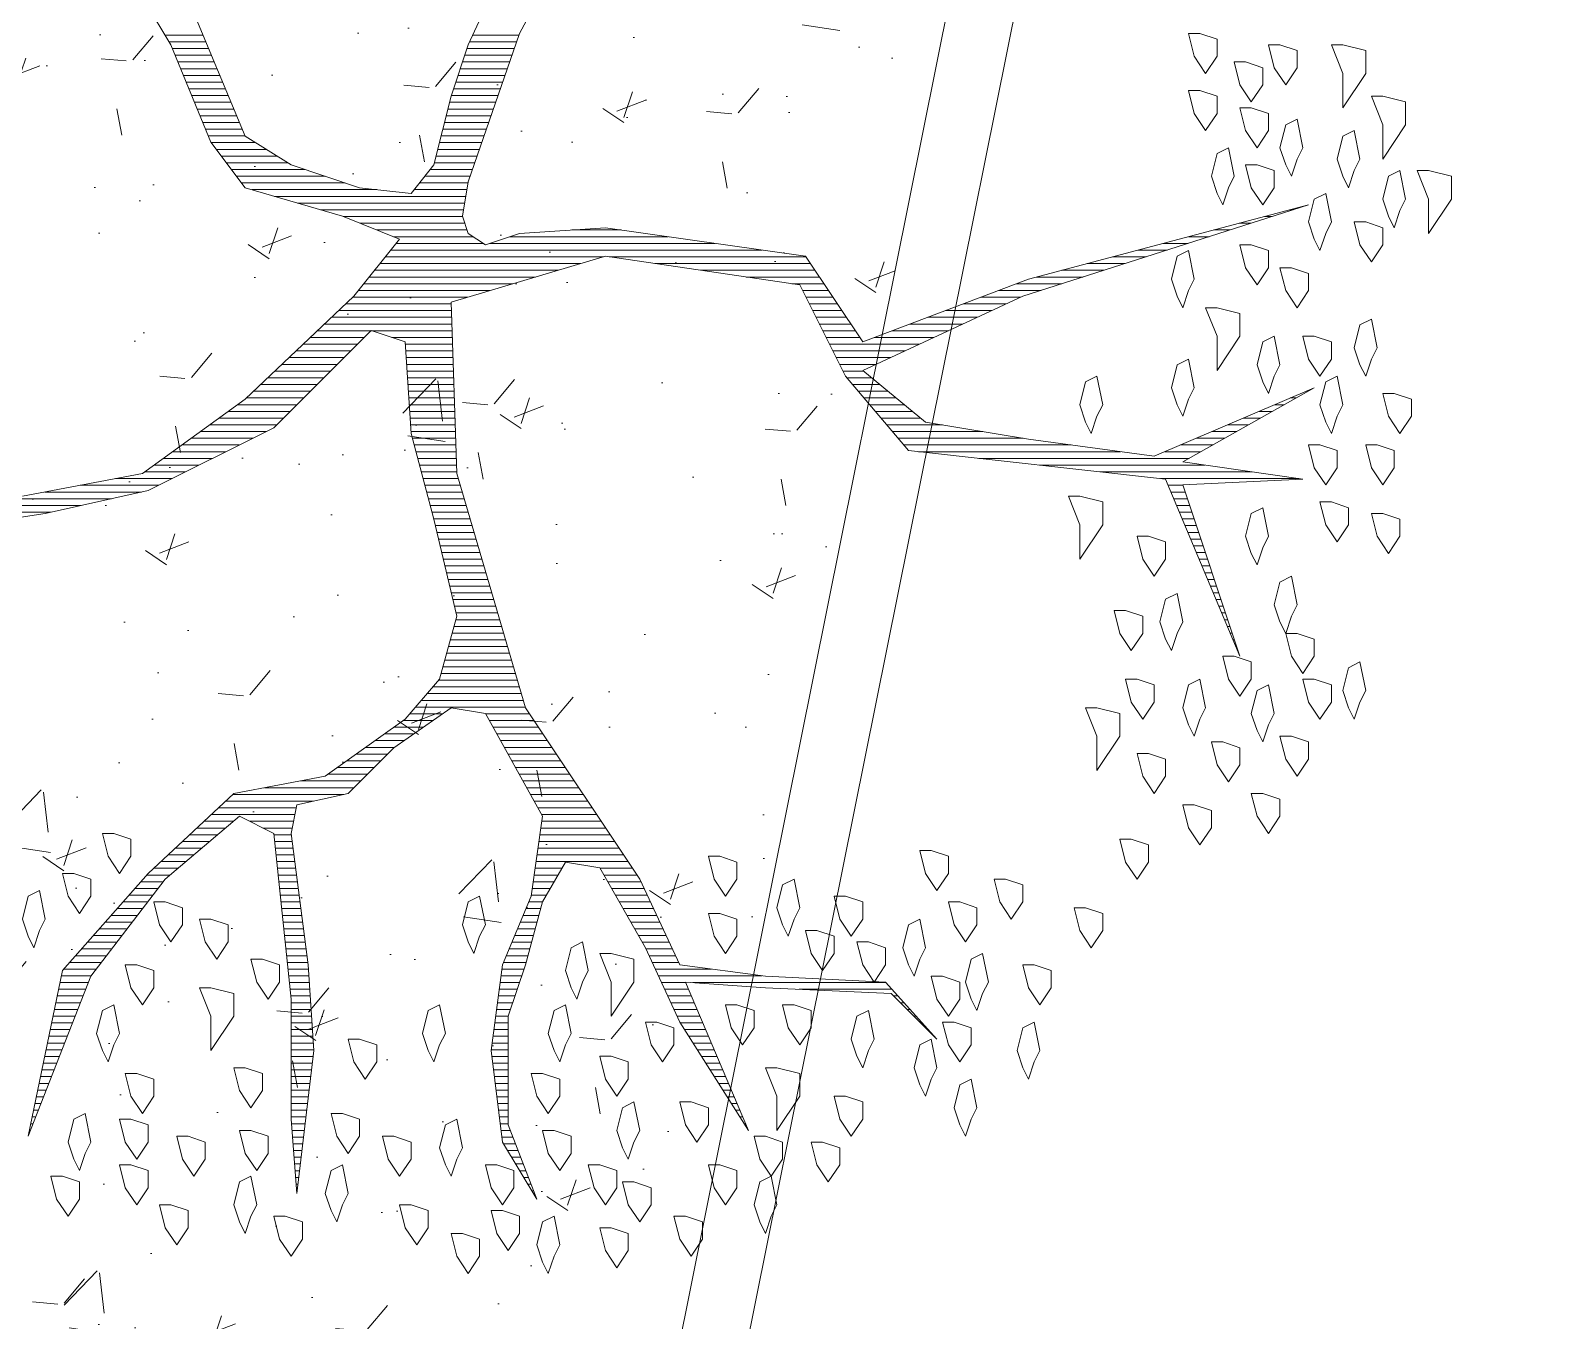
# Model space of a CAD drawing. Header units: metres. Extents: x 12093 to 20303, y 514 to 1412.
# Drawn here: x 19833.827 to 19836.583, y 707.633 to 709.962 of the extents above; entities that cross this region are included whole.
import ezdxf

# ---------------------------------------------------------------- set-up
doc = ezdxf.new("R2010")
doc.units = ezdxf.units.M
doc.layers.get('0').update_dxf_attribs({"lineweight": 13})
for name, color, linetype, lineweight in [('0-JARDI', 72, 'Continuous', 13), ('ARBOLES', 52, 'Continuous', 13), ('grass', 64, 'Continuous', 13), ('MANZANAS-ORIGINALES', 147, 'Continuous', 9)]:
    doc.layers.add(name, color=color, linetype=linetype, lineweight=lineweight)

# ---------------------------------------------------------------- blocks, each defined once
blk = doc.blocks.new('*X6')
at = {"color": 0}
for p, q in [((17.5775, 17.92), (17.578, 17.92)), ((17.5814, 17.91), (17.584, 17.91)), ((17.9333, 17.91), (17.9341, 17.91)), ((17.5852, 17.9), (17.59, 17.9)), ((17.5891, 17.89), (17.596, 17.89)), ((17.5929, 17.88), (17.602, 17.88)), ((17.9297, 17.88), (17.9364, 17.88)), ((17.9309, 17.89), (17.9356, 17.89)), ((17.9321, 17.9), (17.9348, 17.9)), ((17.5967, 17.87), (17.608, 17.87)), ((17.6006, 17.86), (17.614, 17.86)), ((17.9273, 17.86), (17.9379, 17.86)), ((17.9285, 17.87), (17.9371, 17.87)), ((17.6044, 17.85), (17.62, 17.85)), ((17.6083, 17.84), (17.626, 17.84)), ((17.9249, 17.84), (17.9395, 17.84)), ((17.9261, 17.85), (17.9387, 17.85)), ((17.2621, 17.82), (17.2622, 17.82)), ((17.2663, 17.81), (17.2685, 17.81)), ((17.6121, 17.83), (17.6285, 17.83)), ((17.616, 17.82), (17.6298, 17.82)), ((17.6191, 17.81), (17.631, 17.81)), ((17.9213, 17.81), (17.9418, 17.81)), ((17.9225, 17.82), (17.941, 17.82)), ((17.9237, 17.83), (17.9402, 17.83)), ((18.3261, 17.81), (18.3296, 17.81)), ((17.2706, 17.8), (17.2748, 17.8)), ((17.2748, 17.79), (17.2811, 17.79)), ((17.6191, 17.8), (17.6323, 17.8)), ((17.6191, 17.79), (17.6335, 17.79)), ((17.9189, 17.79), (17.9423, 17.79)), ((17.9201, 17.8), (17.9423, 17.8)), ((18.3182, 17.79), (18.3254, 17.79)), ((18.3221, 17.8), (18.3275, 17.8)), ((17.279, 17.78), (17.2874, 17.78)), ((17.2832, 17.77), (17.2937, 17.77)), ((17.6191, 17.78), (17.6348, 17.78)), ((17.6191, 17.77), (17.636, 17.77)), ((17.9165, 17.77), (17.9423, 17.77)), ((17.9177, 17.78), (17.9423, 17.78)), ((18.3104, 17.77), (18.3213, 17.77)), ((18.3143, 17.78), (18.3234, 17.78)), ((17.2875, 17.76), (17.3001, 17.76)), ((17.2917, 17.75), (17.3064, 17.75)), ((17.6191, 17.76), (17.6373, 17.76)), ((17.6191, 17.75), (17.6385, 17.75)), ((17.9141, 17.75), (17.9423, 17.75)), ((17.9153, 17.76), (17.9423, 17.76)), ((18.3025, 17.75), (18.3171, 17.75)), ((18.3064, 17.76), (18.3192, 17.76)), ((17.2959, 17.74), (17.3127, 17.74)), ((17.3002, 17.73), (17.319, 17.73)), ((17.3044, 17.72), (17.3253, 17.72)), ((17.6191, 17.74), (17.6398, 17.74)), ((17.6191, 17.73), (17.641, 17.73)), ((17.6191, 17.72), (17.6423, 17.72)), ((17.9105, 17.72), (17.9423, 17.72)), ((17.9117, 17.73), (17.9423, 17.73)), ((17.9129, 17.74), (17.9423, 17.74)), ((18.2907, 17.72), (18.3109, 17.72)), ((18.2946, 17.73), (18.313, 17.73)), ((18.2986, 17.74), (18.3151, 17.74)), ((17.3086, 17.71), (17.3316, 17.71)), ((17.3129, 17.7), (17.3379, 17.7)), ((17.6191, 17.71), (17.6435, 17.71)), ((17.6191, 17.7), (17.6445, 17.7)), ((17.9083, 17.7), (17.9423, 17.7)), ((17.9093, 17.71), (17.9423, 17.71)), ((18.2829, 17.7), (18.3068, 17.7)), ((18.2868, 17.71), (18.3089, 17.71)), ((16.9852, 17.68), (16.9856, 17.68)), ((17.3171, 17.69), (17.3443, 17.69)), ((17.3213, 17.68), (17.3506, 17.68)), ((17.6191, 17.69), (17.6431, 17.69)), ((17.6191, 17.68), (17.6418, 17.68)), ((17.909, 17.69), (17.9423, 17.69)), ((17.9097, 17.68), (17.9423, 17.68)), ((18.275, 17.68), (18.3027, 17.68)), ((18.2789, 17.69), (18.3047, 17.69)), ((16.9942, 17.67), (16.9956, 17.67)), ((17.0032, 17.66), (17.0056, 17.66)), ((17.3256, 17.67), (17.3569, 17.67)), ((17.3298, 17.66), (17.3632, 17.66)), ((17.6191, 17.67), (17.6405, 17.67)), ((17.6191, 17.66), (17.6391, 17.66)), ((17.9103, 17.67), (17.9423, 17.67)), ((17.911, 17.66), (17.9423, 17.66)), ((18.2671, 17.66), (18.2985, 17.66)), ((18.2711, 17.67), (18.3006, 17.67)), ((17.0122, 17.65), (17.0156, 17.65)), ((17.0212, 17.64), (17.0256, 17.64)), ((17.0302, 17.63), (17.0356, 17.63)), ((17.334, 17.65), (17.368, 17.65)), ((17.3382, 17.64), (17.3727, 17.64)), ((17.3425, 17.63), (17.3773, 17.63)), ((17.6124, 17.63), (17.6351, 17.63)), ((17.6157, 17.64), (17.6365, 17.64)), ((17.619, 17.65), (17.6378, 17.65)), ((17.9117, 17.65), (17.9423, 17.65)), ((17.9123, 17.64), (17.9423, 17.64)), ((17.913, 17.63), (17.9423, 17.63)), ((18.2554, 17.63), (18.2923, 17.63)), ((18.2593, 17.64), (18.2944, 17.64)), ((18.2632, 17.65), (18.2965, 17.65)), ((17.0392, 17.62), (17.0456, 17.62)), ((17.0482, 17.61), (17.1861, 17.61)), ((17.3467, 17.62), (17.3819, 17.62)), ((17.3509, 17.61), (17.3865, 17.61)), ((17.6057, 17.61), (17.6325, 17.61)), ((17.6091, 17.62), (17.6338, 17.62)), ((17.9137, 17.62), (17.9428, 17.62)), ((17.9143, 17.61), (17.9438, 17.61)), ((18.2475, 17.61), (18.2882, 17.61)), ((18.2514, 17.62), (18.2903, 17.62)), ((17.0572, 17.6), (17.3444, 17.6)), ((17.2417, 17.59), (17.3957, 17.59)), ((17.3552, 17.6), (17.3911, 17.6)), ((17.5991, 17.59), (17.6298, 17.59)), ((17.6024, 17.6), (17.6311, 17.6)), ((17.915, 17.6), (17.9448, 17.6)), ((17.9157, 17.59), (17.9459, 17.59)), ((18.2394, 17.59), (18.284, 17.59)), ((18.2436, 17.6), (18.2861, 17.6)), ((17.3167, 17.58), (17.4003, 17.58)), ((17.3657, 17.57), (17.405, 17.57)), ((17.3704, 17.56), (17.4096, 17.56)), ((17.5899, 17.56), (17.6219, 17.56)), ((17.5926, 17.57), (17.6261, 17.57)), ((17.5957, 17.58), (17.6285, 17.58)), ((17.9163, 17.58), (17.9469, 17.58)), ((17.9172, 17.57), (17.9479, 17.57)), ((17.9186, 17.56), (17.949, 17.56)), ((18.2164, 17.56), (18.2628, 17.56)), ((18.2241, 17.57), (18.2717, 17.57)), ((18.2317, 17.58), (18.2805, 17.58)), ((17.3751, 17.55), (17.4142, 17.55)), ((17.3797, 17.54), (17.4197, 17.54)), ((17.5844, 17.54), (17.6136, 17.54)), ((17.5872, 17.55), (17.6178, 17.55)), ((17.9199, 17.55), (17.95, 17.55)), ((17.9212, 17.54), (17.951, 17.54)), ((18.2011, 17.54), (18.2452, 17.54)), ((18.2088, 17.55), (18.254, 17.55)), ((17.3844, 17.53), (17.4254, 17.53)), ((17.3891, 17.52), (17.4311, 17.52)), ((17.579, 17.52), (17.6053, 17.52)), ((17.5817, 17.53), (17.6094, 17.53)), ((17.9225, 17.53), (17.9521, 17.53)), ((17.9238, 17.52), (17.9531, 17.52)), ((18.1858, 17.52), (18.2276, 17.52)), ((18.1935, 17.53), (18.2364, 17.53)), ((17.3937, 17.51), (17.4369, 17.51)), ((17.3984, 17.5), (17.4426, 17.5)), ((17.5735, 17.5), (17.5969, 17.5)), ((17.5762, 17.51), (17.6011, 17.51)), ((17.9251, 17.51), (17.9541, 17.51)), ((17.9264, 17.5), (17.9552, 17.5)), ((18.1706, 17.5), (18.2099, 17.5)), ((18.1782, 17.51), (18.2187, 17.51)), ((17.4031, 17.49), (17.4483, 17.49)), ((17.4077, 17.48), (17.454, 17.48)), ((17.4124, 17.47), (17.4597, 17.47)), ((17.5623, 17.47), (17.5849, 17.47)), ((17.568, 17.48), (17.5886, 17.48)), ((17.5708, 17.49), (17.5928, 17.49)), ((17.9277, 17.49), (17.9562, 17.49)), ((17.929, 17.48), (17.9572, 17.48)), ((17.9303, 17.47), (17.9583, 17.47)), ((18.1476, 17.47), (18.1834, 17.47)), ((18.1553, 17.48), (18.1923, 17.48)), ((18.1629, 17.49), (18.2011, 17.49)), ((17.4171, 17.46), (17.4654, 17.46)), ((17.4217, 17.45), (17.4711, 17.45)), ((17.5509, 17.45), (17.582, 17.45)), ((17.5566, 17.46), (17.5834, 17.46)), ((17.9316, 17.46), (17.9593, 17.46)), ((17.9329, 17.45), (17.9604, 17.45)), ((18.1323, 17.45), (18.1658, 17.45)), ((18.14, 17.46), (18.1746, 17.46)), ((17.4276, 17.44), (17.4769, 17.44)), ((17.4343, 17.43), (17.4826, 17.43)), ((17.5394, 17.43), (17.5792, 17.43)), ((17.5452, 17.44), (17.5806, 17.44)), ((17.9342, 17.44), (17.9614, 17.44)), ((17.9355, 17.43), (17.9624, 17.43)), ((18.1103, 17.43), (18.1467, 17.43)), ((18.1221, 17.44), (18.157, 17.44)), ((17.441, 17.42), (17.5777, 17.42)), ((17.4476, 17.41), (17.5763, 17.41)), ((17.9368, 17.42), (17.9635, 17.42)), ((17.9381, 17.41), (17.9645, 17.41)), ((18.0867, 17.41), (18.1253, 17.41)), ((18.0985, 17.42), (18.136, 17.42)), ((17.4543, 17.4), (17.5749, 17.4)), ((17.461, 17.39), (17.5734, 17.39)), ((17.4676, 17.38), (17.572, 17.38)), ((17.9394, 17.4), (17.9655, 17.4)), ((17.9407, 17.39), (17.9666, 17.39)), ((17.942, 17.38), (17.9676, 17.38)), ((18.0512, 17.38), (18.0931, 17.38)), ((18.063, 17.39), (18.1038, 17.39)), ((18.0748, 17.4), (18.1146, 17.4)), ((17.4743, 17.37), (17.5706, 17.37)), ((17.481, 17.36), (17.5692, 17.36)), ((17.9387, 17.36), (18.004, 17.36)), ((17.9407, 17.37), (17.984, 17.37)), ((18.0276, 17.36), (18.0717, 17.36)), ((18.0394, 17.37), (18.0824, 17.37)), ((17.4876, 17.35), (17.5695, 17.35)), ((17.4943, 17.34), (17.5751, 17.34)), ((17.9347, 17.34), (18.0503, 17.34)), ((17.9367, 17.35), (18.061, 17.35)), ((17.501, 17.33), (17.5807, 17.33)), ((17.5076, 17.32), (17.5862, 17.32)), ((17.5143, 17.31), (17.5918, 17.31)), ((17.8487, 17.31), (17.9816, 17.31)), ((17.8637, 17.32), (18.0288, 17.32)), ((17.9087, 17.33), (18.0396, 17.33)), ((17.521, 17.3), (17.5973, 17.3)), ((17.5276, 17.29), (17.6029, 17.29)), ((17.8287, 17.29), (17.887, 17.29)), ((17.8387, 17.3), (17.9283, 17.3)), ((17.5343, 17.28), (17.6084, 17.28)), ((17.541, 17.27), (17.614, 17.27)), ((17.8087, 17.27), (17.859, 17.27)), ((17.8187, 17.28), (17.873, 17.28)), ((17.5476, 17.26), (17.6195, 17.26)), ((17.5543, 17.25), (17.6251, 17.25)), ((17.7884, 17.25), (17.831, 17.25)), ((17.7987, 17.26), (17.845, 17.26)), ((17.561, 17.24), (17.6307, 17.24)), ((17.5676, 17.23), (17.6362, 17.23)), ((17.5743, 17.22), (17.6418, 17.22)), ((17.7456, 17.22), (17.789, 17.22)), ((17.7599, 17.23), (17.803, 17.23)), ((17.7741, 17.24), (17.817, 17.24)), ((17.581, 17.21), (17.6473, 17.21)), ((17.5876, 17.2), (17.6529, 17.2)), ((17.717, 17.2), (17.7653, 17.2)), ((17.7313, 17.21), (17.775, 17.21)), ((17.5939, 17.19), (17.7568, 17.19)), ((17.5968, 17.18), (17.7482, 17.18)), ((17.5998, 17.17), (17.7396, 17.17)), ((17.6027, 17.16), (17.731, 17.16)), ((17.6056, 17.15), (17.7225, 17.15)), ((17.6085, 17.14), (17.7189, 17.14)), ((17.6115, 17.13), (17.7161, 17.13)), ((16.5321, 17.11), (16.5325, 17.11)), ((17.6144, 17.12), (17.7134, 17.12)), ((17.6173, 17.11), (17.7107, 17.11)), ((16.5355, 17.1), (16.5367, 17.1)), ((16.5388, 17.09), (16.5409, 17.09)), ((17.6203, 17.1), (17.7079, 17.1)), ((17.6232, 17.09), (17.7052, 17.09)), ((16.5421, 17.08), (16.5451, 17.08)), ((16.5454, 17.07), (16.5493, 17.07)), ((16.5488, 17.06), (16.5535, 17.06)), ((17.6261, 17.08), (17.7025, 17.08)), ((17.629, 17.07), (17.6998, 17.07)), ((17.632, 17.06), (17.697, 17.06)), ((16.5521, 17.05), (16.5577, 17.05)), ((16.5554, 17.04), (16.5619, 17.04)), ((17.6349, 17.05), (17.6968, 17.05)), ((17.6378, 17.04), (17.6992, 17.04)), ((16.5588, 17.03), (16.566, 17.03)), ((16.5621, 17.02), (16.5702, 17.02)), ((17.6407, 17.03), (17.7015, 17.03)), ((17.6437, 17.02), (17.7039, 17.02)), ((16.5654, 17.01), (16.5744, 17.01)), ((16.5688, 17), (16.5786, 17)), ((17.6466, 17.01), (17.7062, 17.01)), ((17.6495, 17), (17.7086, 17)), ((16.5721, 16.99), (16.5828, 16.99)), ((16.5754, 16.98), (16.587, 16.98)), ((16.5788, 16.97), (16.5912, 16.97)), ((17.6524, 16.99), (17.7109, 16.99)), ((17.6554, 16.98), (17.7133, 16.98)), ((17.6583, 16.97), (17.7156, 16.97)), ((16.5821, 16.96), (16.5954, 16.96)), ((16.5854, 16.95), (16.5996, 16.95)), ((17.6612, 16.96), (17.718, 16.96)), ((17.6642, 16.95), (17.7204, 16.95)), ((16.5888, 16.94), (16.6038, 16.94)), ((16.5921, 16.93), (16.608, 16.93)), ((17.6671, 16.94), (17.7227, 16.94)), ((17.67, 16.93), (17.7251, 16.93)), ((16.5954, 16.92), (16.6122, 16.92)), ((16.5988, 16.91), (16.6164, 16.91)), ((17.6729, 16.92), (17.7274, 16.92)), ((17.6759, 16.91), (17.7298, 16.91)), ((16.6021, 16.9), (16.6206, 16.9)), ((16.6054, 16.89), (16.6248, 16.89)), ((16.6088, 16.88), (16.629, 16.88)), ((17.6788, 16.9), (17.7324, 16.9)), ((17.6817, 16.89), (17.7351, 16.89)), ((17.6846, 16.88), (17.7378, 16.88)), ((18.2095, 16.88), (18.3542, 16.88)), ((18.2545, 16.89), (18.388, 16.89)), ((18.2995, 16.9), (18.4217, 16.9)), ((16.6121, 16.87), (16.6331, 16.87)), ((16.6154, 16.86), (16.6373, 16.86)), ((17.6876, 16.87), (17.7404, 16.87)), ((17.6905, 16.86), (17.7431, 16.86)), ((18.1392, 16.86), (18.2561, 16.86)), ((18.1645, 16.87), (18.3086, 16.87)), ((16.443, 16.85), (16.6488, 16.85)), ((16.513, 16.84), (16.7388, 16.84)), ((17.6934, 16.85), (17.7458, 16.85)), ((17.6957, 16.84), (17.7484, 16.84)), ((18.0992, 16.84), (18.1601, 16.84)), ((18.1192, 16.85), (18.2036, 16.85)), ((16.583, 16.83), (16.8288, 16.83)), ((16.5885, 16.81), (16.6422, 16.81)), ((16.6062, 16.82), (16.9188, 16.82)), ((16.7083, 16.81), (17.0088, 16.81)), ((17.6961, 16.83), (17.7511, 16.83)), ((17.6964, 16.82), (17.7538, 16.82)), ((17.6967, 16.81), (17.7564, 16.81)), ((18.0392, 16.81), (18.1186, 16.81)), ((18.0592, 16.82), (18.1324, 16.82)), ((18.0792, 16.83), (18.1463, 16.83)), ((16.5531, 16.79), (16.5956, 16.79)), ((16.5708, 16.8), (16.6189, 16.8)), ((16.7816, 16.8), (17.0309, 16.8)), ((16.8532, 16.79), (17.0394, 16.79)), ((17.6971, 16.8), (17.7591, 16.8)), ((17.6974, 16.79), (17.7618, 16.79)), ((17.9992, 16.79), (18.0909, 16.79)), ((18.0192, 16.8), (18.1047, 16.8)), ((16.5178, 16.77), (16.5489, 16.77)), ((16.5355, 16.78), (16.5722, 16.78)), ((16.9132, 16.78), (17.0478, 16.78)), ((16.9732, 16.77), (17.0563, 16.77)), ((17.6977, 16.78), (17.7639, 16.78)), ((17.6981, 16.77), (17.7645, 16.77)), ((17.9635, 16.77), (18.0632, 16.77)), ((17.9792, 16.78), (18.0771, 16.78)), ((16.4824, 16.75), (16.5022, 16.75)), ((16.5001, 16.76), (16.5256, 16.76)), ((17.0054, 16.76), (17.0647, 16.76)), ((17.0177, 16.75), (17.0732, 16.75)), ((17.6984, 16.76), (17.7651, 16.76)), ((17.6987, 16.75), (17.7657, 16.75)), ((17.9435, 16.75), (18.0355, 16.75)), ((17.9535, 16.76), (18.0494, 16.76)), ((16.4293, 16.72), (16.4322, 16.72)), ((16.447, 16.73), (16.4556, 16.73)), ((16.4647, 16.74), (16.4789, 16.74)), ((17.0299, 16.74), (17.0817, 16.74)), ((17.0421, 16.73), (17.0901, 16.73)), ((17.0543, 16.72), (17.0986, 16.72)), ((17.6991, 16.74), (17.7664, 16.74)), ((17.6994, 16.73), (17.767, 16.73)), ((17.6997, 16.72), (17.7676, 16.72)), ((17.9135, 16.72), (17.9979, 16.72)), ((17.9235, 16.73), (18.0084, 16.73)), ((17.9335, 16.74), (18.0217, 16.74)), ((17.0665, 16.71), (17.1071, 16.71)), ((17.0788, 16.7), (17.1155, 16.7)), ((17.7001, 16.71), (17.7682, 16.71)), ((17.7004, 16.7), (17.7689, 16.7)), ((17.8935, 16.7), (17.9768, 16.7)), ((17.9035, 16.71), (17.9873, 16.71)), ((17.0719, 16.68), (17.1263, 16.68)), ((17.091, 16.69), (17.1213, 16.69)), ((17.7007, 16.69), (17.7695, 16.69)), ((17.7011, 16.68), (17.7701, 16.68)), ((17.8735, 16.68), (17.9556, 16.68)), ((17.8835, 16.69), (17.9662, 16.69)), ((17.0288, 16.66), (17.1363, 16.66)), ((17.0504, 16.67), (17.1313, 16.67)), ((17.7014, 16.67), (17.7707, 16.67)), ((17.7017, 16.66), (17.7714, 16.66)), ((17.8535, 16.66), (17.9345, 16.66)), ((17.8635, 16.67), (17.9451, 16.67)), ((16.9642, 16.63), (17.0477, 16.63)), ((16.9858, 16.64), (17.0741, 16.64)), ((17.0073, 16.65), (17.1413, 16.65)), ((17.0964, 16.64), (17.1463, 16.64)), ((17.1031, 16.63), (17.1513, 16.63)), ((17.7021, 16.65), (17.772, 16.65)), ((17.7024, 16.64), (17.7924, 16.64)), ((17.7027, 16.63), (17.8224, 16.63)), ((17.8235, 16.63), (17.9029, 16.63)), ((17.8335, 16.64), (17.9134, 16.64)), ((17.8435, 16.65), (17.924, 16.65)), ((16.9211, 16.61), (16.995, 16.61)), ((16.9427, 16.62), (17.0214, 16.62)), ((17.1097, 16.62), (17.1563, 16.62)), ((17.1164, 16.61), (17.1613, 16.61)), ((17.7031, 16.62), (17.8923, 16.62)), ((17.7034, 16.61), (17.8818, 16.61)), ((16.8781, 16.59), (16.9423, 16.59)), ((16.8996, 16.6), (16.9686, 16.6)), ((17.1231, 16.6), (17.1663, 16.6)), ((17.1297, 16.59), (17.1713, 16.59)), ((17.7037, 16.6), (17.8712, 16.6)), ((17.7041, 16.59), (17.8606, 16.59)), ((16.7953, 16.56), (16.8632, 16.56)), ((16.8265, 16.57), (16.8895, 16.57)), ((16.8565, 16.58), (16.9159, 16.58)), ((17.1364, 16.58), (17.1763, 16.58)), ((17.1431, 16.57), (17.1813, 16.57)), ((17.1497, 16.56), (17.1971, 16.56)), ((17.6123, 16.56), (17.8338, 16.56)), ((17.646, 16.57), (17.8418, 16.57)), ((17.6798, 16.58), (17.8501, 16.58)), ((16.7328, 16.54), (16.7955, 16.54)), ((16.764, 16.55), (16.8332, 16.55)), ((17.1564, 16.55), (17.2651, 16.55)), ((17.163, 16.54), (17.3331, 16.54)), ((17.5448, 16.54), (17.8178, 16.54)), ((17.5785, 16.55), (17.8258, 16.55)), ((16.6703, 16.52), (16.7201, 16.52)), ((16.7015, 16.53), (16.7578, 16.53)), ((17.1697, 16.53), (17.401, 16.53)), ((17.1764, 16.52), (17.469, 16.52)), ((17.4773, 16.52), (17.8018, 16.52)), ((17.511, 16.53), (17.8098, 16.53)), ((16.6078, 16.5), (16.6447, 16.5)), ((16.639, 16.51), (16.6824, 16.51)), ((17.2412, 16.51), (17.7938, 16.51)), ((17.3112, 16.5), (17.6466, 16.5)), ((17.6564, 16.5), (17.7858, 16.5)), ((16.514, 16.47), (16.5317, 16.47)), ((16.5453, 16.48), (16.5693, 16.48)), ((16.5765, 16.49), (16.607, 16.49)), ((17.3812, 16.49), (17.6166, 16.49)), ((17.4512, 16.48), (17.5245, 16.48)), ((17.6714, 16.49), (17.7899, 16.49)), ((17.6804, 16.48), (17.8149, 16.48)), ((17.6837, 16.47), (17.8399, 16.47)), ((16.4515, 16.45), (16.4563, 16.45)), ((16.4828, 16.46), (16.494, 16.46)), ((17.6855, 16.45), (17.8986, 16.45)), ((17.687, 16.46), (17.8649, 16.46)), ((17.6822, 16.43), (17.9666, 16.43)), ((17.6839, 16.44), (17.9326, 16.44)), ((17.6789, 16.41), (17.7512, 16.41)), ((17.6805, 16.42), (17.7592, 16.42)), ((17.8145, 16.42), (18.0006, 16.42)), ((17.8617, 16.41), (18.0157, 16.41)), ((17.6687, 16.38), (17.7289, 16.38)), ((17.6722, 16.39), (17.7352, 16.39)), ((17.6757, 16.4), (17.7432, 16.4)), ((17.8916, 16.4), (18.0232, 16.4)), ((17.9216, 16.39), (18.0307, 16.39)), ((17.9473, 16.38), (18.0382, 16.38)), ((17.6618, 16.36), (17.7239, 16.36)), ((17.6653, 16.37), (17.7264, 16.37)), ((17.9633, 16.37), (18.0457, 16.37)), ((17.9793, 16.36), (18.0532, 16.36)), ((17.6549, 16.34), (17.7189, 16.34)), ((17.6584, 16.35), (17.7214, 16.35)), ((17.9953, 16.35), (18.0607, 16.35)), ((18.0106, 16.34), (18.0651, 16.34)), ((17.6445, 16.31), (17.7114, 16.31)), ((17.648, 16.32), (17.7139, 16.32)), ((17.6514, 16.33), (17.7164, 16.33)), ((18.0147, 16.33), (18.0692, 16.33)), ((18.0189, 16.32), (18.0733, 16.32)), ((18.0231, 16.31), (18.0774, 16.31)), ((17.6376, 16.29), (17.7064, 16.29)), ((17.6411, 16.3), (17.7089, 16.3)), ((18.0272, 16.3), (18.0816, 16.3)), ((18.0314, 16.29), (18.0857, 16.29)), ((17.6307, 16.27), (17.7005, 16.27)), ((17.6341, 16.28), (17.7038, 16.28)), ((18.0356, 16.28), (18.0898, 16.28)), ((18.0397, 16.27), (18.0939, 16.27)), ((17.6237, 16.25), (17.6938, 16.25)), ((17.6272, 16.26), (17.6971, 16.26)), ((18.0439, 16.26), (18.098, 16.26)), ((18.0481, 16.25), (18.1021, 16.25)), ((17.6134, 16.22), (17.6838, 16.22)), ((17.6168, 16.23), (17.6871, 16.23)), ((17.6203, 16.24), (17.6905, 16.24)), ((18.0522, 16.24), (18.1063, 16.24)), ((18.0564, 16.23), (18.1104, 16.23)), ((18.0606, 16.22), (18.1145, 16.22)), ((17.6064, 16.2), (17.6766, 16.2)), ((17.6099, 16.21), (17.6805, 16.21)), ((18.0647, 16.21), (18.1186, 16.21)), ((18.0689, 16.2), (18.1236, 16.2)), ((17.603, 16.19), (17.6719, 16.19)), ((18.0731, 16.19), (18.1296, 16.19))]:
    blk.add_line(p, q, dxfattribs=at)
blk = doc.blocks.new('ARBUSTO6')
at = {"layer": 'ARBOLES'}
for points in [[(-0.1919, 1.5005), (-0.2004, 1.4834), (-0.1919, 1.4409), (-0.1748, 1.4494), (-0.1663, 1.4834), (-0.1748, 1.509), (-0.1833, 1.526)], [(-0.0558, 1.4664), (-0.0813, 1.4749), (-0.0813, 1.5005), (-0.0643, 1.526), (-0.0473, 1.5005), (-0.0388, 1.4664)], [(-0.3874, 1.4409), (-0.413, 1.4494), (-0.413, 1.4749), (-0.3959, 1.5005), (-0.3789, 1.4749), (-0.3704, 1.4409)], [(-0.2769, 1.4579), (-0.3024, 1.4664), (-0.3024, 1.492), (-0.2854, 1.5175), (-0.2684, 1.492), (-0.2599, 1.4579)], [(0.2078, 1.4409), (0.1823, 1.4494), (0.1823, 1.4749), (0.1993, 1.5005), (0.2163, 1.4749), (0.2248, 1.4409)], [(-0.1153, 1.4324), (-0.1408, 1.4409), (-0.1408, 1.4664), (-0.1238, 1.492), (-0.1068, 1.4664), (-0.0983, 1.4324)], [(0.0207, 1.4239), (-0.0048, 1.4324), (-0.0048, 1.4579), (0.0122, 1.4834), (0.0293, 1.4579), (0.0378, 1.4239)], [(0.3779, 1.4239), (0.3524, 1.4324), (0.3524, 1.4579), (0.3694, 1.4834), (0.3864, 1.4579), (0.3949, 1.4239)], [(-0.515, 1.4409), (-0.5235, 1.4239), (-0.515, 1.3814), (-0.498, 1.3899), (-0.4895, 1.4239), (-0.498, 1.4494), (-0.5065, 1.4664)], [(0.2589, 1.4409), (0.2504, 1.4239), (0.2589, 1.3814), (0.2759, 1.3899), (0.2844, 1.4239), (0.2759, 1.4494), (0.2674, 1.4664)], [(-0.3109, 1.3899), (-0.3364, 1.3984), (-0.3364, 1.4239), (-0.3194, 1.4494), (-0.3024, 1.4239), (-0.2939, 1.3899)], [(0.1228, 1.4239), (0.1143, 1.4069), (0.1228, 1.3644), (0.1398, 1.3729), (0.1483, 1.4069), (0.1398, 1.4324), (0.1313, 1.4494)], [(0.5395, 1.3814), (0.514, 1.3899), (0.514, 1.4154), (0.531, 1.4409), (0.548, 1.4154), (0.5565, 1.3814)], [(-0.4385, 1.3644), (-0.464, 1.3729), (-0.464, 1.3984), (-0.447, 1.4239), (-0.43, 1.3984), (-0.4215, 1.3644)], [(-0.2599, 1.3644), (-0.2854, 1.3729), (-0.2854, 1.3984), (-0.2684, 1.4239), (-0.2514, 1.3984), (-0.2429, 1.3644)], [(-0.1068, 1.3644), (-0.1323, 1.3729), (-0.1323, 1.3984), (-0.1153, 1.4239), (-0.0983, 1.3984), (-0.0898, 1.3644)], [(0.4374, 1.3644), (0.4119, 1.3729), (0.4119, 1.3984), (0.4289, 1.4239), (0.4459, 1.3984), (0.4544, 1.3644)], [(-0.5915, 1.3304), (-0.617, 1.3389), (-0.617, 1.3644), (-0.6, 1.3899), (-0.583, 1.3644), (-0.5745, 1.3304)], [(-0.5065, 1.3219), (-0.532, 1.3304), (-0.532, 1.3559), (-0.515, 1.3814), (-0.498, 1.3559), (-0.4895, 1.3219)], [(-0.1919, 1.3134), (-0.2174, 1.3219), (-0.2174, 1.3474), (-0.2004, 1.3729), (-0.1833, 1.3474), (-0.1748, 1.3134)], [(-0.0473, 1.3559), (-0.0558, 1.3389), (-0.0473, 1.2964), (-0.0303, 1.3049), (-0.0218, 1.3389), (-0.0303, 1.3644), (-0.0388, 1.3814)], [(0.0463, 1.3219), (0.0207, 1.3304), (0.0207, 1.3559), (0.0378, 1.3814), (0.0548, 1.3559), (0.0633, 1.3219)], [(0.2589, 1.3134), (0.2333, 1.3219), (0.2333, 1.3474), (0.2504, 1.3729), (0.2674, 1.3474), (0.2759, 1.3134)], [(0.3524, 1.3219), (0.3269, 1.3304), (0.3269, 1.3559), (0.3439, 1.3814), (0.3609, 1.3559), (0.3694, 1.3219)], [(0.5055, 1.3474), (0.497, 1.3304), (0.5055, 1.2879), (0.5225, 1.2964), (0.531, 1.3304), (0.5225, 1.3559), (0.514, 1.3729)], [(-0.3109, 1.3304), (-0.3194, 1.3134), (-0.3109, 1.2708), (-0.2939, 1.2793), (-0.2854, 1.3134), (-0.2939, 1.3389), (-0.3024, 1.3559)], [(0.1228, 1.2879), (0.0973, 1.2964), (0.0973, 1.3219), (0.1143, 1.3474), (0.1313, 1.3219), (0.1398, 1.2879)], [(0.4374, 1.2964), (0.4119, 1.3049), (0.4119, 1.3304), (0.4289, 1.3559), (0.4459, 1.3304), (0.4544, 1.2964)], [(-0.8126, 1.2964), (-0.8211, 1.2793), (-0.8126, 1.2368), (-0.7956, 1.2453), (-0.7871, 1.2793), (-0.7956, 1.3049), (-0.8041, 1.3219)], [(-0.6256, 1.2623), (-0.6511, 1.2708), (-0.6511, 1.2964), (-0.6341, 1.3219), (-0.617, 1.2964), (-0.6085, 1.2623)], [(-0.3959, 1.2708), (-0.4215, 1.2793), (-0.4215, 1.3049), (-0.4044, 1.3304), (-0.3874, 1.3049), (-0.3789, 1.2708)], [(-0.5235, 1.2198), (-0.5575, 1.2283), (-0.5575, 1.2623), (-0.5235, 1.3134), (-0.5235, 1.2623), (-0.5065, 1.2198)], [(-0.1748, 1.2283), (-0.2004, 1.2368), (-0.2004, 1.2623), (-0.1833, 1.2879), (-0.1663, 1.2623), (-0.1578, 1.2283)], [(0.2674, 1.2198), (0.2418, 1.2283), (0.2418, 1.2538), (0.2589, 1.2793), (0.2759, 1.2538), (0.2844, 1.2198)], [(0.4289, 1.2283), (0.4034, 1.2368), (0.4034, 1.2623), (0.4204, 1.2879), (0.4374, 1.2623), (0.4459, 1.2283)], [(-0.7531, 1.2368), (-0.7616, 1.2198), (-0.7531, 1.1773), (-0.7361, 1.1858), (-0.7276, 1.2198), (-0.7361, 1.2453), (-0.7446, 1.2623)], [(-0.2769, 1.2028), (-0.3024, 1.2113), (-0.3024, 1.2368), (-0.2854, 1.2623), (-0.2684, 1.2368), (-0.2599, 1.2028)], [(-0.9062, 1.2113), (-0.9147, 1.1943), (-0.9062, 1.1518), (-0.8892, 1.1603), (-0.8807, 1.1943), (-0.8892, 1.2198), (-0.8977, 1.2368)], [(0.0973, 1.1773), (0.0718, 1.1858), (0.0718, 1.2113), (0.0888, 1.2368), (0.1058, 1.2113), (0.1143, 1.1773)], [(-0.7871, 1.1518), (-0.8126, 1.1603), (-0.8126, 1.1858), (-0.7956, 1.2113), (-0.7786, 1.1858), (-0.7701, 1.1518)], [(-0.6596, 1.1943), (-0.6681, 1.1773), (-0.6596, 1.1348), (-0.6426, 1.1433), (-0.6341, 1.1773), (-0.6426, 1.2028), (-0.6511, 1.2198)], [(-0.3449, 1.1518), (-0.3704, 1.1603), (-0.3704, 1.1858), (-0.3534, 1.2113), (-0.3364, 1.1858), (-0.3279, 1.1518)], [(-0.2089, 1.1858), (-0.2174, 1.1688), (-0.2089, 1.1263), (-0.1919, 1.1348), (-0.1833, 1.1688), (-0.1919, 1.1943), (-0.2004, 1.2113)], [(-0.0218, 1.1858), (-0.0303, 1.1688), (-0.0218, 1.1263), (-0.0048, 1.1348), (0.0037, 1.1688), (-0.0048, 1.1943), (-0.0133, 1.2113)], [(0.463, 1.1858), (0.4544, 1.1688), (0.463, 1.1263), (0.48, 1.1348), (0.4885, 1.1688), (0.48, 1.1943), (0.4715, 1.2113)], [(-0.549, 1.1263), (-0.5745, 1.1348), (-0.5745, 1.1603), (-0.5575, 1.1858), (-0.5405, 1.1603), (-0.532, 1.1263)], [(-0.464, 1.1263), (-0.4895, 1.1348), (-0.4895, 1.1603), (-0.4725, 1.1858), (-0.4555, 1.1603), (-0.447, 1.1263)], [(0.3184, 1.1008), (0.2844, 1.1093), (0.2844, 1.1433), (0.3184, 1.1943), (0.3184, 1.1433), (0.3354, 1.1008)], [(-0.7701, 1.0838), (-0.7956, 1.0923), (-0.7956, 1.1178), (-0.7786, 1.1433), (-0.7616, 1.1178), (-0.7531, 1.0838)], [(-0.2769, 1.0497), (-0.3109, 1.0582), (-0.3109, 1.0923), (-0.2769, 1.1433), (-0.2769, 1.0923), (-0.2599, 1.0497)], [(-0.9062, 1.0667), (-0.9317, 1.0753), (-0.9317, 1.1008), (-0.9147, 1.1263), (-0.8977, 1.1008), (-0.8892, 1.0667)], [(-0.8296, 1.1093), (-0.8381, 1.0923), (-0.8296, 1.0497), (-0.8126, 1.0582), (-0.8041, 1.0923), (-0.8126, 1.1178), (-0.8211, 1.1348)], [(-0.2344, 1.0923), (-0.2429, 1.0753), (-0.2344, 1.0327), (-0.2174, 1.0412), (-0.2089, 1.0753), (-0.2174, 1.1008), (-0.2259, 1.1178)], [(0.2418, 1.0582), (0.2163, 1.0667), (0.2163, 1.0923), (0.2333, 1.1178), (0.2504, 1.0923), (0.2589, 1.0582)], [(0.4289, 1.0667), (0.4034, 1.0753), (0.4034, 1.1008), (0.4204, 1.1263), (0.4374, 1.1008), (0.4459, 1.0667)], [(-0.6596, 1.0327), (-0.6851, 1.0412), (-0.6851, 1.0667), (-0.6681, 1.0923), (-0.6511, 1.0667), (-0.6426, 1.0327)], [(-0.7361, 1.0582), (-0.7446, 1.0412), (-0.7361, 0.9987), (-0.7191, 1.0072), (-0.7106, 1.0412), (-0.7191, 1.0667), (-0.7276, 1.0838)], [(-0.583, 1.0157), (-0.6085, 1.0242), (-0.6085, 1.0497), (-0.5915, 1.0753), (-0.5745, 1.0497), (-0.566, 1.0157)], [(-0.4385, 0.9902), (-0.464, 0.9987), (-0.464, 1.0242), (-0.447, 1.0497), (-0.43, 1.0242), (-0.4215, 0.9902)], [(-0.0813, 1.0242), (-0.0898, 1.0072), (-0.0813, 0.9647), (-0.0643, 0.9732), (-0.0558, 1.0072), (-0.0643, 1.0327), (-0.0728, 1.0497)], [(0.3184, 0.9987), (0.2929, 1.0072), (0.2929, 1.0327), (0.3099, 1.0582), (0.3269, 1.0327), (0.3354, 0.9987)], [(-0.9827, 0.9817), (-1.0082, 0.9902), (-1.0082, 1.0157), (-0.9912, 1.0412), (-0.9742, 1.0157), (-0.9657, 0.9817)], [(-0.7956, 0.9732), (-0.8211, 0.9817), (-0.8211, 1.0072), (-0.8041, 1.0327), (-0.7871, 1.0072), (-0.7786, 0.9732)], [(-0.6256, 0.9647), (-0.6511, 0.9732), (-0.6511, 0.9987), (-0.6341, 1.0242), (-0.617, 0.9987), (-0.6085, 0.9647)], [(-0.549, 0.9987), (-0.5575, 0.9817), (-0.549, 0.9392), (-0.532, 0.9477), (-0.5235, 0.9817), (-0.532, 1.0072), (-0.5405, 1.0242)], [(0.3864, 0.9732), (0.3609, 0.9817), (0.3609, 1.0072), (0.3779, 1.0327), (0.3949, 1.0072), (0.4034, 0.9732)], [(0.5735, 1.0157), (0.565, 0.9987), (0.5735, 0.9562), (0.5905, 0.9647), (0.599, 0.9987), (0.5905, 1.0242), (0.582, 1.0412)], [(-0.8637, 0.9392), (-0.8892, 0.9477), (-0.8892, 0.9732), (-0.8722, 0.9987), (-0.8552, 0.9732), (-0.8467, 0.9392)], [(0.5225, 0.9307), (0.497, 0.9392), (0.497, 0.9647), (0.514, 0.9902), (0.531, 0.9647), (0.5395, 0.9307)], [(-0.7531, 0.8967), (-0.7786, 0.9052), (-0.7786, 0.9307), (-0.7616, 0.9562), (-0.7446, 0.9307), (-0.7361, 0.8967)], [(-0.4385, 0.9052), (-0.464, 0.9137), (-0.464, 0.9392), (-0.447, 0.9647), (-0.43, 0.9392), (-0.4215, 0.9052)], [(-1.0507, 0.8797), (-1.0763, 0.8882), (-1.0763, 0.9137), (-1.0593, 0.9392), (-1.0422, 0.9137), (-1.0337, 0.8797)], [(0.463, 0.8712), (0.4374, 0.8797), (0.4374, 0.9052), (0.4544, 0.9307), (0.4715, 0.9052), (0.48, 0.8712)], [(-1.1443, 0.8286), (-1.1698, 0.8371), (-1.1698, 0.8626), (-1.1528, 0.8882), (-1.1358, 0.8626), (-1.1273, 0.8286)], [(-1.2463, 0.8116), (-1.2718, 0.8201), (-1.2718, 0.8456), (-1.2548, 0.8712), (-1.2378, 0.8456), (-1.2293, 0.8116)], [(-1.0763, 0.7521), (-1.1018, 0.7606), (-1.1018, 0.7861), (-1.0848, 0.8116), (-1.0678, 0.7861), (-1.0593, 0.7521)], [(-1.2889, 0.7266), (-1.3144, 0.7351), (-1.3144, 0.7606), (-1.2974, 0.7861), (-1.2804, 0.7606), (-1.2718, 0.7266)], [(-1.1868, 0.7351), (-1.2123, 0.7436), (-1.2123, 0.7691), (-1.1953, 0.7946), (-1.1783, 0.7691), (-1.1698, 0.7351)], [(-0.9997, 0.6841), (-1.0337, 0.6926), (-1.0337, 0.7266), (-0.9997, 0.7776), (-0.9997, 0.7266), (-0.9827, 0.6841)], [(-1.2548, 0.7096), (-1.2633, 0.6926), (-1.2548, 0.65), (-1.2378, 0.6586), (-1.2293, 0.6926), (-1.2378, 0.7181), (-1.2463, 0.7351)], [(-1.1528, 0.7011), (-1.1613, 0.6841), (-1.1528, 0.6415), (-1.1358, 0.65), (-1.1273, 0.6841), (-1.1358, 0.7096), (-1.1443, 0.7266)], [(-1.3909, 0.6756), (-1.3994, 0.6586), (-1.3909, 0.616), (-1.3739, 0.6245), (-1.3654, 0.6586), (-1.3739, 0.6841), (-1.3824, 0.7011)], [(-1.3229, 0.6415), (-1.3484, 0.65), (-1.3484, 0.6756), (-1.3314, 0.7011), (-1.3144, 0.6756), (-1.3059, 0.6415)], [(-1.0593, 0.6415), (-1.0848, 0.65), (-1.0848, 0.6756), (-1.0678, 0.7011), (-1.0507, 0.6756), (-1.0422, 0.6415)], [(-1.2038, 0.6075), (-1.2293, 0.616), (-1.2293, 0.6415), (-1.2123, 0.6671), (-1.1953, 0.6415), (-1.1868, 0.6075)], [(-1.2974, 0.5735), (-1.3229, 0.582), (-1.3229, 0.6075), (-1.3059, 0.633), (-1.2889, 0.6075), (-1.2804, 0.5735)], [(-1.1188, 0.5735), (-1.1273, 0.5565), (-1.1188, 0.514), (-1.1018, 0.5225), (-1.0933, 0.5565), (-1.1018, 0.582), (-1.1103, 0.599)], [(-1.0422, 0.5395), (-1.0678, 0.548), (-1.0678, 0.5735), (-1.0507, 0.599), (-1.0337, 0.5735), (-1.0252, 0.5395)], [(-1.2889, 0.548), (-1.2974, 0.531), (-1.2889, 0.4885), (-1.2718, 0.497), (-1.2633, 0.531), (-1.2718, 0.5565), (-1.2804, 0.5735)], [(-1.0763, 0.4289), (-1.1018, 0.4374), (-1.1018, 0.463), (-1.0848, 0.4885), (-1.0678, 0.463), (-1.0593, 0.4289)], [(-1.4249, 0.3949), (-1.4504, 0.4034), (-1.4504, 0.4289), (-1.4334, 0.4545), (-1.4164, 0.4289), (-1.4079, 0.3949)], [(-1.2463, 0.4459), (-1.2548, 0.4289), (-1.2463, 0.3864), (-1.2293, 0.3949), (-1.2208, 0.4289), (-1.2293, 0.4545), (-1.2378, 0.4715)], [(-0.9742, 0.3694), (-1.0082, 0.3779), (-1.0082, 0.4119), (-0.9742, 0.463), (-0.9742, 0.4119), (-0.9572, 0.3694)], [(-1.3484, 0.3779), (-1.3739, 0.3864), (-1.3739, 0.4119), (-1.3569, 0.4374), (-1.3399, 0.4119), (-1.3314, 0.3779)], [(-1.4164, 0.2929), (-1.4419, 0.3014), (-1.4419, 0.3269), (-1.4249, 0.3524), (-1.4079, 0.3269), (-1.3994, 0.2929)], [(-1.3314, 0.2929), (-1.3569, 0.3014), (-1.3569, 0.3269), (-1.3399, 0.3524), (-1.3229, 0.3269), (-1.3144, 0.2929)], [(-1.4419, 0.2163), (-1.4674, 0.2248), (-1.4674, 0.2504), (-1.4504, 0.2759), (-1.4334, 0.2504), (-1.4249, 0.2163)], [(-1.3569, 0.2504), (-1.3654, 0.2333), (-1.3569, 0.1908), (-1.3399, 0.1993), (-1.3314, 0.2333), (-1.3399, 0.2589), (-1.3484, 0.2759)], [(-0.9997, 0.2504), (-1.0082, 0.2333), (-0.9997, 0.1908), (-0.9827, 0.1993), (-0.9742, 0.2333), (-0.9827, 0.2589), (-0.9912, 0.2759)], [(-1.1358, 0.2248), (-1.1443, 0.2078), (-1.1358, 0.1653), (-1.1188, 0.1738), (-1.1103, 0.2078), (-1.1188, 0.2333), (-1.1273, 0.2504)], [(-1.2633, 0.1908), (-1.2718, 0.1738), (-1.2633, 0.1313), (-1.2463, 0.1398), (-1.2378, 0.1738), (-1.2463, 0.1993), (-1.2548, 0.2163)], [(-1.4079, 0.1653), (-1.4164, 0.1483), (-1.4079, 0.1058), (-1.3909, 0.1143), (-1.3824, 0.1483), (-1.3909, 0.1738), (-1.3994, 0.1908)], [(-1.3229, 0.1313), (-1.3484, 0.1398), (-1.3484, 0.1653), (-1.3314, 0.1908), (-1.3144, 0.1653), (-1.3059, 0.1313)], [(-1.1783, 0.0888), (-1.2123, 0.0973), (-1.2123, 0.1313), (-1.1783, 0.1823), (-1.1783, 0.1313), (-1.1613, 0.0888)], [(-1.2889, 0.0292), (-1.3144, 0.0378), (-1.3144, 0.0633), (-1.2974, 0.0888), (-1.2804, 0.0633), (-1.2718, 0.0292)], [(-1.1358, 0.0633), (-1.1443, 0.0463), (-1.1358, 0.0037), (-1.1188, 0.0122), (-1.1103, 0.0463), (-1.1188, 0.0718), (-1.1273, 0.0888)], [(-1.2293, -0.0048), (-1.2548, 0.0037), (-1.2548, 0.0292), (-1.2378, 0.0548), (-1.2208, 0.0292), (-1.2123, -0.0048)], [(-1.3994, -0.0388), (-1.4249, -0.0303), (-1.4249, -0.0048), (-1.4079, 0.0207), (-1.3909, -0.0048), (-1.3824, -0.0388)], [(-1.3399, -0.0218), (-1.3484, -0.0388), (-1.3399, -0.0813), (-1.3229, -0.0728), (-1.3144, -0.0388), (-1.3229, -0.0133), (-1.3314, 0.0037)], [(-1.493, -0.1153), (-1.527, -0.1068), (-1.527, -0.0728), (-1.493, -0.0218), (-1.493, -0.0728), (-1.4759, -0.1153)], [(-1.4504, -0.0558), (-1.4589, -0.0728), (-1.4504, -0.1153), (-1.4334, -0.1068), (-1.4249, -0.0728), (-1.4334, -0.0473), (-1.4419, -0.0303)], [(-1.2378, -0.1238), (-1.2633, -0.1153), (-1.2633, -0.0898), (-1.2463, -0.0643), (-1.2293, -0.0898), (-1.2208, -0.1238)], [(-1.1953, -0.0898), (-1.2038, -0.1068), (-1.1953, -0.1493), (-1.1783, -0.1408), (-1.1698, -0.1068), (-1.1783, -0.0813), (-1.1868, -0.0643)], [(-1.3824, -0.1153), (-1.3909, -0.1323), (-1.3824, -0.1748), (-1.3654, -0.1663), (-1.3569, -0.1323), (-1.3654, -0.1068), (-1.3739, -0.0898)], [(-1.2974, -0.1323), (-1.3059, -0.1493), (-1.2974, -0.1919), (-1.2804, -0.1834), (-1.2718, -0.1493), (-1.2804, -0.1238), (-1.2889, -0.1068)], [(-1.4249, -0.2259), (-1.4589, -0.2174), (-1.4589, -0.1834), (-1.4249, -0.1323), (-1.4249, -0.1834), (-1.4079, -0.2259)], [(-1.2293, -0.2089), (-1.2548, -0.2004), (-1.2548, -0.1748), (-1.2378, -0.1493), (-1.2208, -0.1748), (-1.2123, -0.2089)], [(-1.1528, -0.2344), (-1.1783, -0.2259), (-1.1783, -0.2004), (-1.1613, -0.1748), (-1.1443, -0.2004), (-1.1358, -0.2344)], [(-1.3654, -0.3024), (-1.3994, -0.2939), (-1.3994, -0.2599), (-1.3654, -0.2089), (-1.3654, -0.2599), (-1.3484, -0.3024)], [(-1.2208, -0.2769), (-1.2463, -0.2684), (-1.2463, -0.2429), (-1.2293, -0.2174), (-1.2123, -0.2429), (-1.2038, -0.2769)], [(-1.2718, -0.3024), (-1.2974, -0.2939), (-1.2974, -0.2684), (-1.2804, -0.2429), (-1.2633, -0.2684), (-1.2548, -0.3024)], [(-1.1528, -0.3194), (-1.1783, -0.3109), (-1.1783, -0.2854), (-1.1613, -0.2599), (-1.1443, -0.2854), (-1.1358, -0.3194)]]:
    blk.add_lwpolyline(points, close=True, dxfattribs=at)
at = {"layer": 'ARBOLES', "color": 7}
for points in [[(-0.1153, -0.413), (-0.0643, -0.3024), (-0.0388, -0.2259), (-0.0133, -0.1238), (0.0207, -0.0813), (0.0973, -0.0898), (0.1993, -0.1238), (0.2674, -0.1663), (0.3524, -0.3704)], [(0.4544, -0.43), (0.3779, -0.3024), (0.3184, -0.1578), (0.2674, -0.0898), (0.1228, -0.0473), (0.0378, -0.0133), (0.1058, 0.0718), (0.2674, 0.2248), (0.4204, 0.3354), (0.599, 0.3694)], [(0.6755, 0.4119), (0.565, 0.3949), (0.4119, 0.3609), (0.2248, 0.2674), (0.0803, 0.1228), (0.0293, 0.1398), (0.0207, 0.2759), (-0.0133, 0.4034), (-0.0473, 0.548), (-0.0218, 0.6415), (0.0293, 0.7011), (0.1483, 0.7861), (0.2844, 0.8116), (0.4119, 0.9307), (0.5395, 1.0753), (0.5905, 1.3219), (0.497, 1.0838), (0.3864, 0.9392), (0.2759, 0.8456), (0.2248, 0.8712), (0.1993, 1.1178), (0.1993, 1.2964), (0.1908, 1.4069), (0.1653, 1.1943), (0.1738, 1.0667), (0.1993, 0.8712), (0.1908, 0.8286), (0.1143, 0.8116), (0.0463, 0.7436), (-0.0388, 0.6841), (-0.0898, 0.6926), (-0.1748, 0.8456), (-0.1578, 0.9647), (-0.1153, 1.0667), (-0.0983, 1.1943), (-0.1153, 1.3304), (-0.1663, 1.4154), (-0.1238, 1.3049), (-0.1238, 1.1433), (-0.1493, 1.0667), (-0.1748, 0.9732), (-0.2089, 0.9137), (-0.2599, 0.9222), (-0.3279, 1.0412), (-0.3789, 1.1518), (-0.481, 1.3134), (-0.3874, 1.0923), (-0.5065, 1.1008), (-0.6936, 1.1093), (-0.7616, 1.1773), (-0.6851, 1.0923), (-0.5065, 1.0838), (-0.3789, 1.0667), (-0.3194, 0.9392), (-0.1493, 0.6841), (-0.0473, 0.3354), (-0.0388, 0.0803), (-0.2684, 0.0122), (-0.5575, 0.0548), (-0.6256, 0.1908), (-0.7191, 0.3014), (-1.1018, 0.3439), (-1.2123, 0.6075), (-1.1273, 0.3524), (-1.3059, 0.3439), (-1.1273, 0.3184), (-1.3229, 0.2078), (-1.0848, 0.3099), (-0.8977, 0.2844), (-0.7446, 0.2589), (-0.6511, 0.1823), (-0.8892, 0.0718), (-1.3144, -0.0643), (-0.8977, 0.0463), (-0.6511, 0.1398), (-0.566, 0.0122), (-0.2684, -0.0303), (-0.1408, -0.0218), (-0.0898, -0.0048), (-0.0643, -0.0218), (-0.0558, -0.0473), (-0.0643, -0.0983), (-0.1408, -0.3194), (-0.2089, -0.447)]]:
    blk.add_lwpolyline(points, dxfattribs=at)
at = {"layer": 'ARBOLES'}
blk.add_blockref('*X6', (-17.7429, -16.5069), dxfattribs=at)
blk = doc.blocks.new('ARBUST13')
at = {"layer": 'ARBOLES'}
blk.add_blockref('ARBUSTO6', (0, 0.025), dxfattribs=at)

msp = doc.modelspace()

# ---------------------------------------------------------------- hatches: boundary and pattern name
at = {"layer": 'grass'}
h = msp.add_hatch(dxfattribs=at)
h.set_pattern_fill('AR-CONC', color=256, scale=0.003, style=0)
h.set_pattern_definition([(50, (0, 0), (0.546554007, -0.047817257), [0.05715, -0.62865]), (355, (0, 0), (-0.105728478, 0.573169929), [0.04572, -0.50292]), (100.451, (0.04555, -0.004), (0.440827505, 0.525350063), [0.04857, -0.53427]), (46.1842, (0, 0.1524), (0.813237123, -0.126126984), [0.085725, -0.942975]), (96.6356, (0.0678, 0.1419), (0.712212703, 0.742276668), [0.072855, -0.801405]), (351.184, (0, 0.1524), (0.712213817, 0.742275354), [0.06858, -0.75438]), (21, (0.0762, 0.1143), (0.45484464, -0.306796556), [0.05715, -0.62865]), (326, (0.0762, 0.1143), (0.185406085, 0.552563898), [0.04572, -0.50292]), (71.4514, (0.1141, 0.08873), (0.640249472, 0.245768573), [0.04857, -0.53427]), (37.5, (0, 0), (0.0092658098, 0.2536651166), [0, -0.496824, 0, -0.51054, 0, -0.504825]), (7.5, (0, 0), (0.2004589875, 0.3005417245), [0, -0.291084, 0, -0.485394, 0, -0.192405]), (327.5, (-0.16993, 0), (0.4067717855, -0.017186232), [0, -0.1905, 0, -0.59436, 0, -0.78867]), (317.5, (-0.24613, 0), (0.444387544, 0.076279473), [0, -0.24765, 0, -0.394716, 0, -0.56007])])
h.paths.add_polyline_path([(19830.5804, 708.4502), (19831.1975, 708.4755), (19831.2787, 708.8792), (19829.4622, 709.2807), (19828.9875, 706.9198), (19830.226, 706.6875)])
h.paths.add_polyline_path([(19831.6678, 710.8143), (19829.8415, 711.1671), (19829.4622, 709.2807), (19831.2787, 708.8792)])
h.paths.add_polyline_path([(19835.0875, 708.0373), (19833.271, 708.4388), (19833.1979, 708.0754), (19833.7573, 707.8136), (19833.4107, 706.09), (19834.6492, 705.8577)])
h.paths.add_polyline_path([(19835.4971, 710.0745), (19833.6708, 710.4274), (19833.271, 708.4388), (19835.0875, 708.0373)])

# ---------------------------------------------------------------- linework, layer by layer
at = {"layer": 'MANZANAS-ORIGINALES'}
msp.add_line((19840.8753, 736.2132), (19834.1963, 702.9966), dxfattribs=at)
msp.add_lwpolyline([(19836.9668, 723.7754), (19836.5377, 721.6417), (19835.9178, 721.6023), (19835.2992, 718.5258), (19835.8586, 718.2639), (19835.4295, 716.1303), (19834.8096, 716.0909), (19834.3105, 713.6085), (19834.8698, 713.3467), (19834.4408, 711.213), (19833.8209, 711.1736), (19833.1979, 708.0754), (19833.7573, 707.8136), (19833.3282, 705.6799), (19832.7083, 705.6405), (19832.4804, 704.5068), (19834.2998, 704.1197), (19840.5373, 735.1408)], dxfattribs=at)

# ---------------------------------------------------------------- block references
at = {"layer": '0-JARDI', "xscale": 1.213369402147331, "yscale": 1.213369402147331, "zscale": 1.213369402147331, "rotation": 180}
msp.add_blockref('ARBUST13', (19834.5387, 709.5994), dxfattribs=at)

doc.saveas('drawing.dxf')
